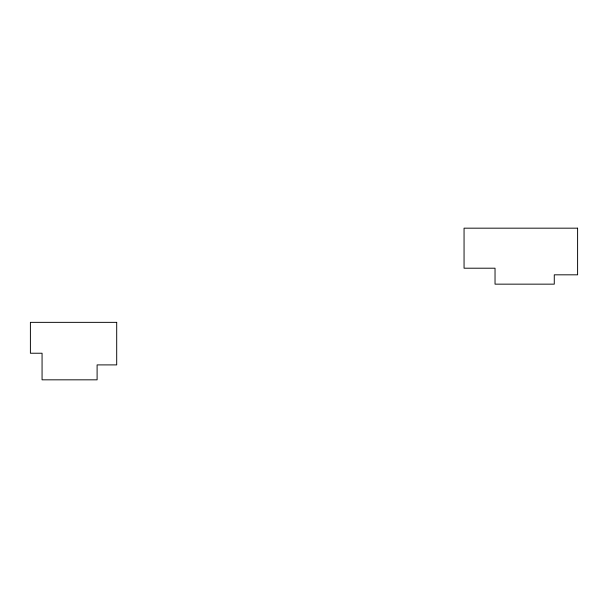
<?xml version="1.0" encoding="UTF-8"?>
<svg xmlns="http://www.w3.org/2000/svg" width="608" height="608" viewBox="0 0 608 608"><rect width="100%" height="100%" fill="white"/><g stroke="black" fill="none" stroke-linecap="round" stroke-linejoin="round"><path stroke-width="0.91" d="M577.6 228.175L464.056 228.175L464.056 268.204L495.034 268.204L495.034 284.156L554.276 284.156L554.276 274.824L577.6 274.824L577.6 228.175M116.698 322.354L30.4 322.354L30.4 353.233L42.066 353.233L42.066 379.825L97.105 379.825L97.105 364.899L116.698 364.899L116.698 322.354"/></g></svg>
